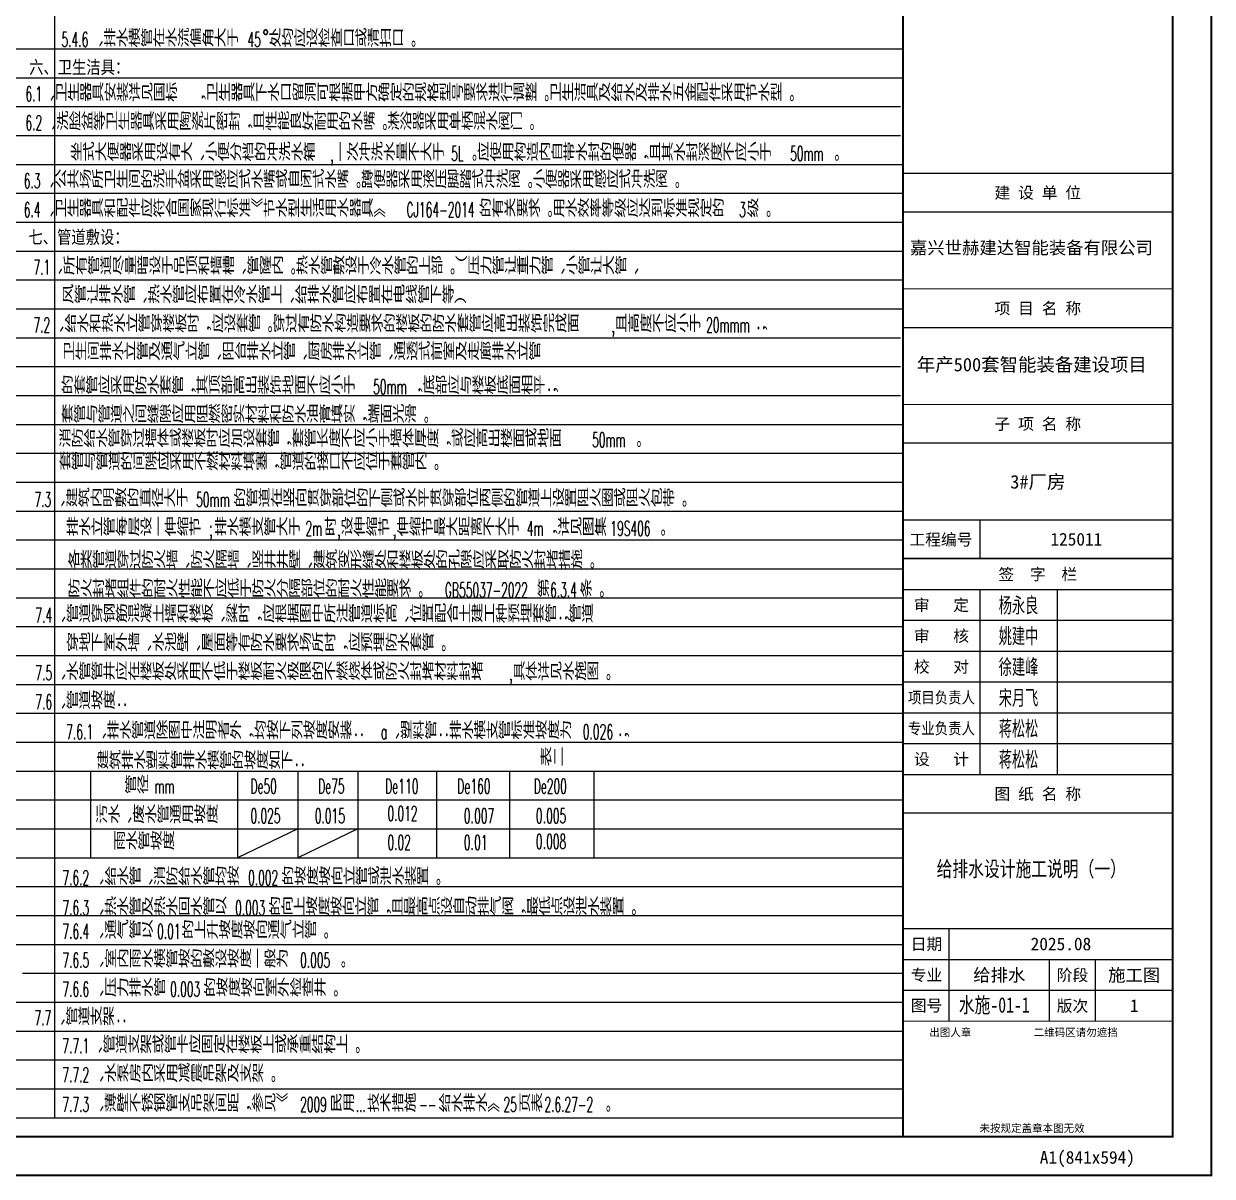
# Model space of a CAD drawing. Extents: x -452079 to 117456, y 3902 to 836955.
# Drawn here: x -274789 to -243956, y 742780 to 772682 of the extents above; entities that cross this region are included whole.
import ezdxf
from ezdxf.enums import TextEntityAlignment as Align

# ---------------------------------------------------------------- set-up
doc = ezdxf.new("R2010")
doc.units = 0
doc.header["$LTSCALE"] = 1000
doc.header["$MEASUREMENT"] = 0
for name, color, linetype in [('0-cxFrame', 155, 'Continuous'), ('qianming', 155, 'Continuous'), ('图号层', 4, 'Continuous'), ('图名层', 4, 'Continuous'), ('总说明', 2, 'Continuous')]:
    doc.layers.add(name, color=color, linetype=linetype)
doc.layers.add('0-cxText', color=131, linetype='Continuous', lineweight=25)
doc.styles.add('-宋体', font='', dxfattribs={"width": 0.8})
doc.styles.add('_TCH_DIM', font='SIMPLEX', dxfattribs={"width": 0.75, "bigfont": '@1HZTXT'})
doc.styles.add('BZHZ', font='bzxw', dxfattribs={"width": 0.8, "bigfont": 'bzhz'})
doc.styles.add('cx_biaoti', font='')
doc.styles.add('cx_tuming', font='')
doc.styles.add('cx_tuqian1', font='')
doc.styles.add('黑体', font='', dxfattribs={"height": 12})
doc.styles.get('-宋体').set_extended_font_data('SimSun')
doc.styles.get('cx_biaoti').set_extended_font_data('SimSun')
doc.styles.get('cx_tuming').set_extended_font_data('SimHei')
doc.styles.get('cx_tuqian1').set_extended_font_data('SimSun')
doc.styles.get('黑体').set_extended_font_data('SimHei')

# ---------------------------------------------------------------- blocks, each defined once
blk = doc.blocks.new('zjcx_lan_qianzi(Dragon)')
for p, q in [((-7000, 4800), (0, 4800)), ((-5000, 4800), (-5000, 0)), ((-3000, 4800), (-3000, 0)), ((-7000, 4000), (0, 4000)), ((-7000, 3200), (0, 3200)), ((-7000, 2400), (0, 2400)), ((-7000, 1600), (0, 1600)), ((-7000, 800), (0, 800))]:
    blk.add_line(p, q)
at = {"const_width": 30}
blk.add_lwpolyline([(-7000, 5600), (0, 5600)], dxfattribs=at)
blk.add_lwpolyline([(-7000, 5600), (0, 5600), (0, 0), (-7000, 0)], close=True, dxfattribs=at)
at = {"style": 'cx_biaoti'}
for s, p in [('签  字  栏', (-3500, 5200)), ('审   定', (-6000, 4400)), ('审   核', (-6000, 3600)), ('校   对', (-6000, 2800)), ('设   计', (-6000, 400))]:
    blk.add_text(s, height=300, dxfattribs=at).set_placement(p, align=Align.MIDDLE)
at = {"style": 'cx_biaoti', "width": 0.85}
for s, p in [('项目负责人', (-6000, 2000)), ('专业负责人', (-6000, 1200))]:
    blk.add_text(s, height=300, dxfattribs=at).set_placement(p, align=Align.MIDDLE)
blk = doc.blocks.new('T-签字(Dragon)')
at = {"layer": '0-cxFrame'}
blk.add_blockref('zjcx_lan_qianzi(Dragon)', (0, 0), dxfattribs=at)
at = {"layer": 'qianming', "style": 'BZHZ', "width": 0.8}
for s, p in [('杨永良', (-4000, 4400)), ('姚建中', (-4000, 3600)), ('徐建峰', (-4000, 2800)), ('宋月飞', (-4000, 2000)), ('蒋松松', (-4000, 1200)), ('蒋松松', (-4000, 400))]:
    blk.add_text(s, height=450, dxfattribs=at).set_placement(p, align=Align.MIDDLE)
blk = doc.blocks.new('zjcx_lan_tuming(Dragon)')
for p, q in [((-7000, 8400), (0, 8400)), ((-5800, 3000), (-5800, 5400)), ((-7000, 4600), (0, 4600)), ((-3200, 3000), (-3200, 4600)), ((-2000, 3000), (-2000, 4600)), ((-7000, 3800), (0, 3800))]:
    blk.add_line(p, q)
at = {"const_width": 30}
for points in [[(-7000, 9400), (0, 9400)], [(-7000, 5400), (0, 5400)], [(-7000, 3000), (0, 3000)], [(-7000, 0), (0, 0)]]:
    blk.add_lwpolyline(points, dxfattribs=at)
blk.add_lwpolyline([(-7000, 9400), (0, 9400), (0, 0), (-7000, 0)], close=True)
at = {"style": 'cx_biaoti'}
for s, p in [('图 纸 名 称', (-3500, 8900)), ('日期', (-6388, 5000)), ('专业', (-6388, 4200)), ('阶段', (-2600, 4200)), ('图号', (-6388, 3400)), ('版次', (-2600, 3400))]:
    blk.add_text(s, height=300, dxfattribs=at).set_placement(p, align=Align.MIDDLE)
for s, p in [('出图人章', (-6316, 2607)), ('二维码区请勿遮挡', (-3609, 2607)), ('未按规定盖章本图无效', (-5013, 120))]:
    blk.add_text(s, height=200, dxfattribs=at).set_placement(p)
blk = doc.blocks.new('T-图签(Dragon)')
blk.add_blockref('zjcx_lan_tuming(Dragon)', (0, 0))
at = {"color": 3, "style": 'cx_biaoti'}
for s, p in [('2025.08', (-2900, 5000)), ('给排水', (-4500, 4200)), ('施工图', (-1000, 4200))]:
    blk.add_text(s, height=330, dxfattribs=at).set_placement(p, align=Align.MIDDLE)
blk = doc.blocks.new('zjcx_lan_xiangmu(Dragon)')
for p, q in [((-7000, 9000), (0, 9000)), ((-7000, 6000), (0, 6000)), ((-7000, 3000), (0, 3000)), ((-5000, 1000), (-5000, 0))]:
    blk.add_line(p, q)
at = {"const_width": 30}
for points in [[(-7000, 10000), (0, 10000)], [(-7000, 7000), (0, 7000)], [(-7000, 7000), (0, 7000)], [(-7000, 4000), (0, 4000)], [(-7000, 4000), (0, 4000)], [(-7000, 1000), (0, 1000)], [(-7000, 0), (0, 0)]]:
    blk.add_lwpolyline(points, dxfattribs=at)
blk.add_lwpolyline([(-7000, 10000), (0, 10000), (0, 0), (-7000, 0)], close=True)
at = {"style": 'cx_biaoti'}
for s, p in [('建 设 单 位', (-3500, 9500)), ('项 目 名 称', (-3500, 6500)), ('子 项 名 称', (-3500, 3500)), ('工程编号', (-6013, 500))]:
    blk.add_text(s, height=300, dxfattribs=at).set_placement(p, align=Align.MIDDLE)
blk = doc.blocks.new('T-项目(Dragon)')
blk.add_blockref('zjcx_lan_xiangmu(Dragon)', (0, 0))
at = {"color": 3, "style": 'cx_tuming'}
for s, height, p in [('嘉兴世赫建达智能装备有限公司', 330, (-6816, 7901)), ('年产500套智能装备建设项目 ', 350, (-6638, 4859))]:
    blk.add_text(s, height=height, dxfattribs=at).set_placement(p)
blk = doc.blocks.new('zjcx_T1(Dragon)')
at = {"layer": '0-cxFrame', "const_width": 50}
blk.add_lwpolyline([(-7000, 0), (0, 0), (0, 57400), (-7000, 57400)], close=True, dxfattribs=at)
at = {"layer": '0-cxFrame'}
for name, p in [('T-项目(Dragon)', (0, 15000)), ('T-签字(Dragon)', (0, 9400)), ('T-图签(Dragon)', (0, 0))]:
    blk.add_blockref(name, p, dxfattribs=at)
blk = doc.blocks.new('TK22.A1 L(Dragon)')
at = {"layer": '0-cxFrame', "color": 7, "const_width": 0.5}
blk.add_lwpolyline([(0, 0), (-841, 0), (-841, 594), (0, 594)], close=True, dxfattribs=at)
at = {"layer": '0-cxFrame', "const_width": 0.5}
for points in [[(-80, 10), (-821, 10), (-821, 584), (-80, 584)], [(-10, 10), (-80, 10), (-80, 584), (-10, 584)]]:
    blk.add_lwpolyline(points, close=True, dxfattribs=at)
at = {"layer": '0-cxFrame', "xscale": 0.01, "yscale": 0.01, "zscale": 0.01}
blk.add_blockref('zjcx_T1(Dragon)', (-10, 10), dxfattribs=at)
at = {"style": '黑体', "flags": 4}
blk.add_attdef('图幅', text='', height=3.3, dxfattribs=at).set_placement((-40, 3), align=Align.RIGHT)
at = {"layer": '0-cxFrame', "style": '黑体'}
blk.add_text('(841x594)', height=3.3, dxfattribs=at).set_placement((-40, 3))
at = {"layer": '0-cxText', "flags": 4}
for tag, height, style, p in [('建设单位', 3.5, 'cx_tuming', (-45, 240)), ('项目名称', 3.5, 'cx_tuming', (-45, 210)), ('子项名称', 3.5, 'cx_tuming', (-45, 180)), ('工程编号', 3.3, 'cx_tuqian1', (-35, 165)), ('图名1', 3.5, 'cx_tuming', (-45, 87)), ('图名2', 3.5, 'cx_tuming', (-45, 79)), ('图名3', 3.5, 'cx_tuming', (-45, 71)), ('出图日期', 3.3, 'cx_tuqian1', (-39, 60)), ('专业', 3.3, 'cx_tuqian1', (-55, 52)), ('图号', 3.3, 'cx_tuqian1', (-55, 44)), ('版次', 3.3, 'cx_tuqian1', (-20, 44))]:
    blk.add_attdef(tag, text='', height=height, dxfattribs=dict(at, style=style)).set_placement(p, align=Align.MIDDLE)

msp = doc.modelspace()

# ---------------------------------------------------------------- linework, layer by layer
at = {"layer": '总说明', "color": 37, "linetype": 'ByBlock'}
for p, q in [((-273993.19, 799765.21), (-273993.19, 744298.55)), ((-319081.06, 772031.88), (-251981.06, 772031.88)), ((-319081.06, 771282.33), (-251981.06, 771282.33)), ((-300568.07, 770532.78), (-252047.2, 770532.78)), ((-319081.06, 769783.23), (-252047.2, 769783.23)), ((-319081.06, 769033.68), (-251981.06, 769033.68)), ((-319081.06, 768284.13), (-251981.06, 768284.13)), ((-319081.06, 767534.58), (-251981.06, 767534.58)), ((-319081.06, 766785.03), (-251981.06, 766785.03)), ((-319081.06, 766035.48), (-251981.06, 766035.48)), ((-319081.06, 765285.93), (-251981.06, 765285.93)), ((-300734.27, 764536.38), (-252047.2, 764536.38)), ((-300734.27, 763786.84), (-252047.2, 763786.84)), ((-300734.27, 763037.29), (-252047.2, 763037.29)), ((-319081.06, 762287.74), (-251981.06, 762287.74)), ((-319081.06, 761538.19), (-251981.06, 761538.19)), ((-319081.06, 760788.64), (-251981.06, 760788.64)), ((-319081.06, 760039.09), (-251981.06, 760039.09)), ((-319081.06, 759289.54), (-251981.06, 759289.54)), ((-319081.06, 758539.99), (-251981.06, 758539.99)), ((-319081.06, 757790.44), (-251981.06, 757790.44)), ((-319081.06, 757040.89), (-251981.06, 757040.89)), ((-319081.06, 756291.34), (-251981.06, 756291.34)), ((-319081.06, 755541.79), (-251981.06, 755541.79)), ((-319081.06, 754792.24), (-251981.06, 754792.24)), ((-319081.06, 754042.69), (-251981.06, 754042.69)), ((-319081.06, 753293.14), (-251981.06, 753293.14)), ((-319081.06, 752543.59), (-251981.06, 752543.59)), ((-319081.06, 751794.05), (-251981.06, 751794.05)), ((-319081.06, 751044.5), (-251981.06, 751044.5)), ((-319081.06, 750294.95), (-251981.06, 750294.95)), ((-319081.06, 749545.4), (-251981.06, 749545.4)), ((-319081.06, 748795.85), (-251981.06, 748795.85)), ((-274823.19, 748046.3), (-273129.91, 748046.3)), ((-274823.19, 748046.3), (-251981.06, 748046.3)), ((-319081.06, 747296.75), (-251981.06, 747296.75)), ((-319081.06, 746547.2), (-251981.06, 746547.2)), ((-296707.39, 746547.2), (-273129.91, 746547.2)), ((-319081.06, 745797.65), (-251981.06, 745797.65)), ((-319081.06, 745048.1), (-251981.06, 745048.1)), ((-319081.06, 744298.55), (-251981.06, 744298.55))]:
    msp.add_line(p, q, dxfattribs=at)
at = {"layer": '总说明', "linetype": 'ByBlock'}
for p, q in [((-273055.67, 753293.14), (-260000, 753293.14)), ((-273055.67, 753293.14), (-273055.67, 751044.5)), ((-260000, 753293.14), (-260000, 751044.5)), ((-273055.67, 752543.59), (-260000, 752543.59)), ((-273055.67, 751794.05), (-260000, 751794.05)), ((-267682.09, 751794.05), (-269242.83, 751044.5)), ((-266121.36, 751794.05), (-267682.09, 751044.5)), ((-273055.67, 751044.5), (-260000, 751044.5))]:
    msp.add_line(p, q, dxfattribs=at)
at = {"layer": '总说明', "color": 2}
for p, q in [((-269242.83, 753293.14), (-269242.83, 751044.5)), ((-267682.09, 753293.14), (-267682.09, 751044.5)), ((-266121.36, 753293.14), (-266121.36, 751044.5)), ((-264085.36, 753293.14), (-264085.36, 751044.5)), ((-262184.32, 753293.14), (-262184.32, 751044.5))]:
    msp.add_line(p, q, dxfattribs=at)

# ---------------------------------------------------------------- block references
at = {"layer": '0-cxFrame'}
ref = msp.add_blockref('TK22.A1 L(Dragon)', (-243981.06, 742804.71), dxfattribs=dict(at, xscale=100, yscale=100, zscale=100))
ref.add_attrib('子项名称', '3#厂房', dxfattribs={"layer": '0-cxText', "height": 350, "style": 'cx_tuming'}).set_placement((-248481.06, 760804.71), align=Align.MIDDLE)
ref.add_attrib('工程编号', '125011', dxfattribs={"layer": '0-cxText', "height": 330, "style": 'cx_tuqian1'}).set_placement((-247481.06, 759304.71), align=Align.MIDDLE)
ref.add_attrib('版次', '1', dxfattribs={"layer": '0-cxText', "height": 330, "style": 'cx_tuqian1'}).set_placement((-245981.06, 747204.71), align=Align.MIDDLE)
ref.add_attrib('图幅', 'A1', dxfattribs={"layer": '0', "height": 330, "style": '黑体'}).set_placement((-247981.06, 743104.71), align=Align.RIGHT)

# ---------------------------------------------------------------- texts
at = {"layer": '图号层', "color": 6, "style": '-宋体', "width": 0.75}
msp.add_text('水施-01-1', height=400, dxfattribs=at).set_placement((-250530.1, 747023.13))
at = {"layer": '图名层', "color": 6, "style": '-宋体', "width": 0.75}
msp.add_text('给排水设计施工说明（一）', height=400, dxfattribs=at).set_placement((-251105.56, 750554.71))
at = {"layer": '总说明', "color": 2, "style": '_TCH_DIM'}
for s, height, width, p in [('5.4.6', 382.5, 0.529412, (-273807.79, 772080.88)), ('、排水横管在水流偏角大于', 446.4567, 0.75, (-273036.37, 772080.88)), ('45', 382.5, 0.529412, (-268986.37, 772080.88)), ('°处均应设检查口或清扫口。', 446.4567, 0.75, (-268600.65, 772080.88)), ('、卫生器具安装详见国标', 446.4567, 0.75, (-274298.9, 770670.07)), ('，卫生器具下水口留洞可根据甲方确定的规格型号要求进行调整。卫生洁具及给水及排水五金配件采用节水型。', 446.4567, 0.75, (-270380.69, 770670.07)), ('6.1', 382.5, 0.529412, (-274742.48, 770670.07)), ('6.2', 382.5, 0.529412, (-274742.48, 769920.52)), ('、洗脸盆等卫生器具采用陶瓷片密封，且性能良好耐用的水嘴。淋浴器采用单柄混水阀门。', 446.4567, 0.75, (-274260.33, 769920.52)), ('坐式大便器采用设有大、小便分档的冲洗水箱', 446.4567, 0.75, (-273586.98, 769122.45)), ('一次冲洗水量不大于', 446.457, 0.75, (-266740.55, 769122.45)), ('。应使用构造内自带水封的便器，且其水封深度不应小于', 446.4567, 0.75, (-263346.26, 769122.45)), ('5L', 382.5, 0.529412, (-263703.05, 769122.45)), ('50mm', 382.5, 0.529412, (-254908.76, 769122.45)), ('。', 446.46, 0.75, (-253944.48, 769122.45)), (',', 382.5, 0.529412, (-266836.98, 769122.45)), ('6.3', 382.5, 0.529412, (-274789.48, 768415.92)), ('、公共场所卫生间的洗手盆采用感应式水嘴或自闭式水嘴。蹲便器采用液压脚踏式冲洗阀。小便器采用感应式冲洗阀。', 446.4567, 0.75, (-274307.33, 768415.92)), ('6.4', 382.5, 0.529412, (-274789.48, 767666.37)), ('、卫生器具和配件应符合国家现行标准《节水型生活用水器具》', 446.4567, 0.75, (-274307.33, 767666.37)), ('CJ164-2014', 382.5, 0.529412, (-264857.33, 767666.37)), ('的有关要求。用水效率等级应达到标准规定的', 446.4567, 0.75, (-262976.98, 767666.37)), ('3', 382.5, 0.529412, (-256226.98, 767666.37)), ('级。', 446.457, 0.75, (-256034.12, 767666.37)), ('7.1', 382.5, 0.529412, (-274537.74, 766174.51)), ('、所有管道尽量暗设于吊顶和墙槽、管窿内。热水管敷设于冷水管的上部。（压力管让重力管、小管让大管、', 446.4567, 0.75, (-274094.16, 766174.51)), ('风管让排水管、热水管应布置在冷水管上、给排水管应布置在电线管下等）', 446.4567, 0.75, (-273802.59, 765424.96)), ('7.2', 382.5, 0.529412, (-274537.74, 764675.41)), ('、给水和热水立管穿楼板时，应设套管。穿过有防水构造要求的楼板的防水套管应高出装饰完成面', 446.4567, 0.75, (-274055.59, 764675.41)), ('且高度不应小于', 446.457, 0.75, (-259446.66, 764675.41)), ('20mmm', 382.5, 0.529412, (-257084.16, 764675.41)), (',', 382.5, 0.529412, (-259543.09, 764675.41)), ('；', 446.46, 0.75, (-255830.59, 764675.41)), ('卫生间排水立管及通气立管、阳台排水立管、厨房排水立管、通透式前室及走廊排水立管', 446.4567, 0.75, (-273784.5, 763952.41)), ('的套管应采用防水套管，其顶部高出装饰地面不应小于', 446.4567, 0.75, (-273822.33, 763072.62)), ('50mm', 382.5, 0.529412, (-265722.33, 763072.62)), ('，底部应与楼板底面相平；', 446.4567, 0.75, (-264758.05, 763072.62)), ('套管与管道之间缝隙应用阻燃密实材料和防水油膏填实，端面光滑。', 446.4567, 0.75, (-273822.33, 762323.07)), ('消防给水管穿过墙体或楼板时应加设套管，套管长度不应小于墙体厚度，或应高出楼面或地面', 446.4567, 0.75, (-273881.81, 761695.2)), ('50mm', 382.5, 0.529412, (-260044.31, 761695.2)), ('套管与管道的间隙应采用不燃材料填塞，管道的接口不应位于套管内。', 446.4567, 0.75, (-273876.31, 761098.15)), ('。', 446.46, 0.75, (-259080.03, 761695.2)), ('的管道在竖向贯穿部位的下侧或水平贯穿部位两侧的管道上设置阻火圈或阻火包带。', 446.4567, 0.75, (-269349.81, 760147.14)), ('7.3', 382.5, 0.529412, (-274508.73, 760147.14)), ('、建筑内明敷的直径大于', 446.4567, 0.75, (-274026.59, 760147.14)), ('50mm', 382.5, 0.529412, (-270314.09, 760147.14)), ('排水立管每层设一伸缩节', 446.4567, 0.75, (-273689.03, 759396.53, -800.07)), ('排水横支管大于', 446.457, 0.75, (-269841.53, 759396.53, -800.07)), ('2m', 382.5, 0.529412, (-267479.03, 759396.53, -800.07)), ('时', 446.46, 0.75, (-266996.89, 759396.53, -800.07)), ('设伸缩节', 446.457, 0.75, (-266562.96, 759396.53, -800.07)), ('伸缩节最大距离不大于', 446.457, 0.75, (-265116.53, 759396.53, -800.07)), ('4m', 382.5, 0.529412, (-261741.53, 759396.53, -800.07)), ('，详见图集', 446.457, 0.75, (-261259.39, 759396.53, -800.07)), ('19S406', 382.5, 0.529412, (-259571.89, 759396.53, -800.07)), (';', 382.5, 0.529412, (-269976.53, 759396.53, -800.07)), (',', 382.5, 0.529412, (-266659.39, 759396.53, -800.07)), (',', 382.5, 0.529412, (-265212.96, 759396.53, -800.07)), ('。', 446.46, 0.75, (-258453.32, 759396.53, -800.07)), ('各类管道穿过防火墙、防火隔墙、竖井井壁、建筑变形缝处和楼板处的孔隙应采取防火封堵措施。', 446.4567, 0.75, (-273649.68, 758547.95, -800.07)), ('防火封堵组件的耐火性能不应低于防火分隔部位的耐火性能要求。', 446.4567, 0.75, (-273649.68, 757798.4, -800.07)), ('第', 446.46, 0.75, (-261470.75, 757798.4, -800.07)), ('条。', 446.457, 0.75, (-260361.82, 757798.4, -800.07)), ('GB55037-2022', 382.5, 0.529412, (-263862.18, 757798.4, -800.07)), ('6.3.4', 382.5, 0.529412, (-261133.25, 757798.4, -800.07)), ('、管道穿钢筋混凝土墙和楼板、粱时，应根据图中所注管道标高、位置配合土建工种预埋套管；管道', 446.4567, 0.75, (-274007.03, 757147.89, -800.07)), ('7.4', 382.5, 0.529412, (-274489.18, 757147.89, -800.07)), ('穿地下室外墙、水池壁、屋面等有防水要求场所时，应预埋防水套管。', 446.4567, 0.75, (-273689.03, 756398.34, -800.07)), ('7.5', 382.5, 0.529412, (-274489.18, 755648.79, -800.07)), ('、水管管井应在楼板处采用不低于楼板耐火极限的不燃烧体或防火封堵材料封堵', 446.4567, 0.75, (-274007.03, 755648.79, -800.07)), ('具体详见水施图。', 446.457, 0.75, (-262098.11, 755648.79, -800.07)), (',', 382.5, 0.529412, (-262194.53, 755648.79, -800.07)), ('7.6', 382.5, 0.529412, (-274489.18, 754899.24, -800.07)), ('、管道坡度：', 446.457, 0.75, (-274007.03, 754899.24, -800.07)), ('7.6.1', 382.5, 0.529412, (-273686.04, 754121.05, -800.07)), ('、排水管道除图中注明者外，均按下列坡度安装：', 446.4567, 0.75, (-272953.19, 754121.05, -800.07)), ('、塑料管：排水横支管标准坡度为', 446.4567, 0.75, (-265344.97, 754121.05, -800.07)), ('0.026', 382.5, 0.529412, (-260282.47, 754121.05, -800.07)), ('a', 382.5, 0.529412, (-265528.19, 754121.05, -800.07)), ('；', 446.46, 0.75, (-259414.61, 754121.05, -800.07)), ('表二', 446.457, 0.75, (-261398.37, 753426.28, -800.07)), ('建筑排水塑料管排水横管的坡度如下：', 446.4567, 0.75, (-272897.92, 753342.31, -800.07)), ('管径', 446.457, 0.75, (-272178.85, 752705.85)), ('mm', 382.5, 0.529412, (-271400.99, 752705.85)), ('De50', 382.5, 0.529412, (-268906.67, 752705.85)), ('De75', 382.5, 0.529412, (-267153.19, 752705.85)), ('De110', 382.5, 0.529412, (-265410.57, 752705.85)), ('De160', 382.5, 0.529412, (-263541.64, 752705.85)), ('De200', 382.5, 0.529412, (-261556.74, 752705.85)), ('污水、废水管通用坡度', 446.457, 0.75, (-272927.86, 751936.97)), ('0.012', 382.5, 0.529412, (-265353.65, 751999.1)), ('0.025', 382.5, 0.529412, (-268906.67, 751936.97)), ('0.015', 382.5, 0.529412, (-267235.78, 751936.97)), ('0.007', 382.5, 0.529412, (-263368.75, 751936.97)), ('0.005', 382.5, 0.529412, (-261500.47, 751936.97)), ('雨水管坡度', 446.457, 0.75, (-272469.28, 751249.55)), ('0.02', 382.5, 0.529412, (-265353.65, 751249.55)), ('0.01', 382.5, 0.529412, (-263368.75, 751249.55)), ('0.008', 382.5, 0.529412, (-261500.47, 751270.26)), ('、给水管、消防给水管均按', 446.4567, 0.75, (-273017.26, 750332.95, -800.07)), ('的坡度坡向立管或泄水装置。', 446.4567, 0.75, (-268099.4, 750332.95, -800.07)), ('7.6.2', 382.5, 0.529412, (-273788.69, 750332.95, -800.07)), ('0.002', 382.5, 0.529412, (-268967.26, 750332.95, -800.07)), ('7.6.3', 382.5, 0.529412, (-273788.69, 749548.62, -800.07)), ('、热水管及热水回水管以', 446.4567, 0.75, (-273017.26, 749548.62, -800.07)), ('0.003', 382.5, 0.529412, (-269304.76, 749548.62, -800.07)), ('的向上坡度坡向立管，且最高点设自动排气阀，最低点设泄水装置。', 446.4567, 0.75, (-268436.9, 749548.62, -800.07)), ('7.6.4', 382.5, 0.529412, (-273788.69, 748942.05, -800.07)), ('、通气管以', 446.457, 0.75, (-273017.26, 748942.05, -800.07)), ('0.01', 382.5, 0.529412, (-271329.76, 748942.05, -800.07)), ('的上升坡度坡向通气立管。', 446.4567, 0.75, (-270693.33, 748942.05, -800.07)), ('、室内雨水横管坡的敷设坡度一般为', 446.4567, 0.75, (-273017.26, 748192.5, -800.07)), ('7.6.5', 382.5, 0.529412, (-273788.69, 748192.5, -800.07)), ('0.005', 382.5, 0.529412, (-267617.26, 748192.5, -800.07)), ('。', 446.46, 0.75, (-266749.4, 748192.5, -800.07)), ('7.6.6', 382.5, 0.529412, (-273788.69, 747442.95, -800.07)), ('、压力排水管', 446.457, 0.75, (-273017.26, 747442.95, -800.07)), ('0.003', 382.5, 0.529412, (-270992.26, 747442.95, -800.07)), ('的坡度坡向室外检查井。', 446.4567, 0.75, (-270124.4, 747442.95, -800.07)), ('、管道支架：', 446.457, 0.75, (-274025.72, 746696.46, -800.07)), ('7.7', 382.5, 0.529412, (-274507.86, 746696.46, -800.07)), ('、管道支架或管卡应固定在楼板上或承重结构上。', 446.4567, 0.75, (-273056.09, 745970.45, -800.07)), ('7.7.1', 382.5, 0.529412, (-273788.95, 745970.45, -800.07)), ('7.7.2', 382.5, 0.529412, (-273788.95, 745220.9, -800.07)), ('、水泵房内采用减震吊架及支架。', 446.4567, 0.75, (-273017.52, 745220.9, -800.07)), ('、薄壁不锈钢管支吊架间距，参见《', 446.4567, 0.75, (-273017.52, 744448.63, -800.07)), ('技术措施', 446.457, 0.75, (-265881.8, 744448.63, -800.07)), ('给水排水》', 446.457, 0.75, (-264030.37, 744448.63, -800.07)), ('页表', 446.457, 0.75, (-261957.16, 744448.63, -800.07)), ('7.7.3', 382.5, 0.529412, (-273788.95, 744448.63, -800.07)), ('2009', 382.5, 0.529412, (-267617.52, 744448.63, -800.07)), ('民用', 446.457, 0.75, (-266846.09, 744448.63, -800.07)), ('25', 382.5, 0.529412, (-262342.87, 744448.63, -800.07)), ('2.6.27-2', 382.5, 0.529412, (-261282.16, 744448.63, -800.07)), ('...', 382.5, 0.529412, (-266171.09, 744448.63, -800.07)), ('--', 382.5, 0.529412, (-264531.8, 744448.63, -800.07)), ('。', 446.46, 0.75, (-259874.3, 744448.63, -800.07))]:
    msp.add_text(s, height=height, dxfattribs=dict(at, width=width)).set_placement(p)
at = {"layer": '总说明', "color": 1, "style": '-宋体', "width": 0.8}
for s, p in [('六、卫生洁具：', (-274649.49, 771385.92)), ('七、管道敷设：', (-274666.66, 766977.96))]:
    msp.add_text(s, height=339.873, dxfattribs=at).set_placement(p)

doc.saveas('drawing.dxf')
